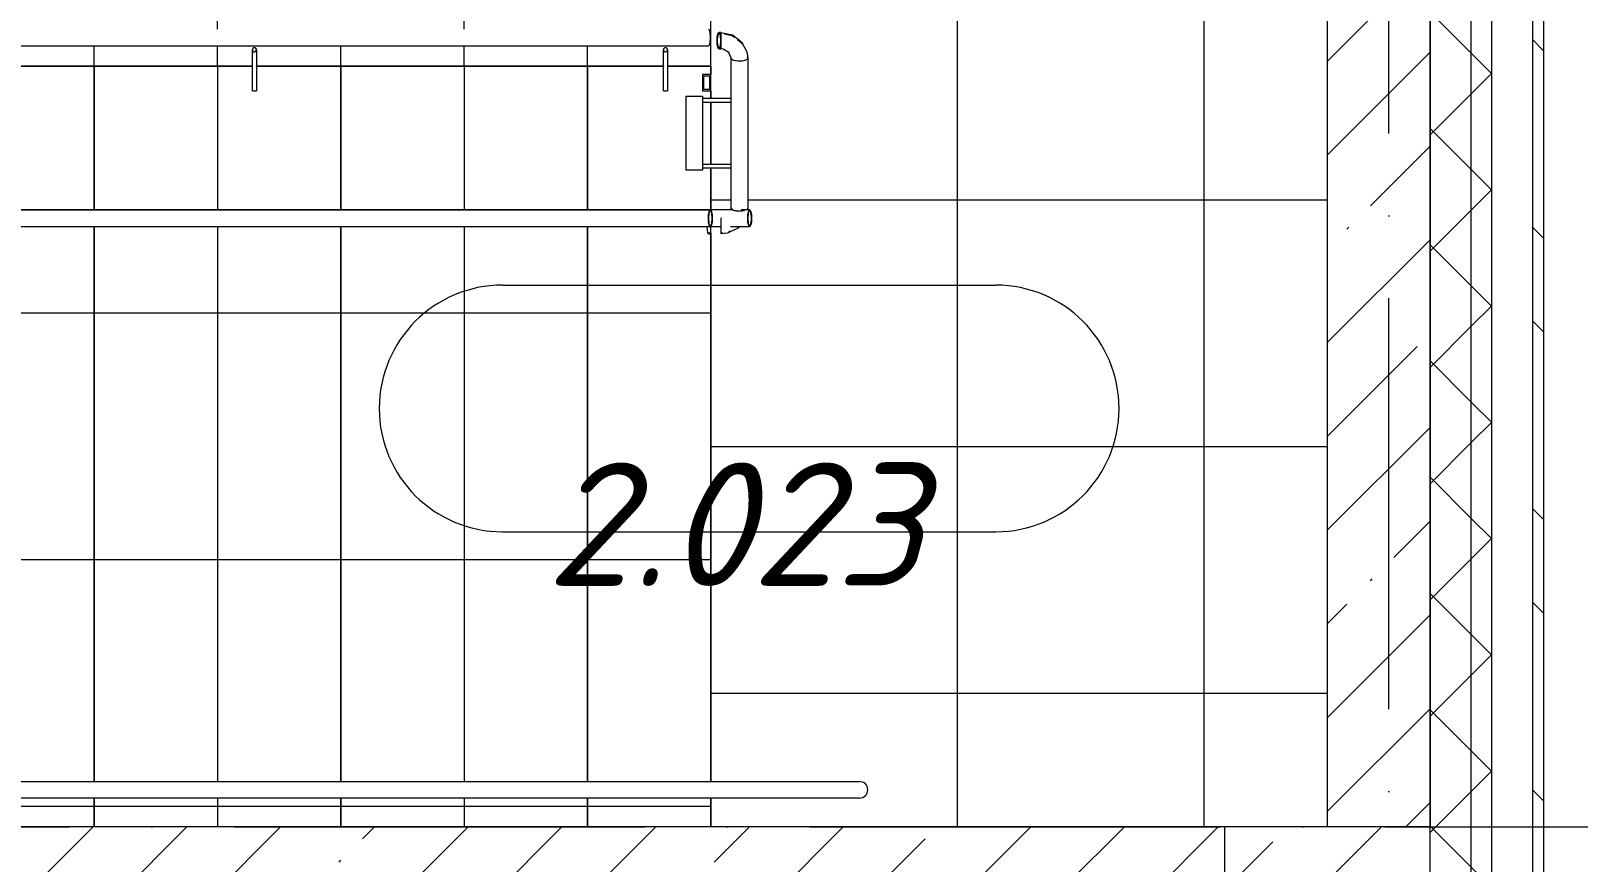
# Model space of a CAD drawing. Header units: millimetres. Extents: x -6467 to 105918, y -7090 to 92481.
# Drawn here: x 97846 to 101610, y 81945 to 83967 of the extents above; entities that cross this region are included whole.
import ezdxf

# ---------------------------------------------------------------- set-up
doc = ezdxf.new("R2010")
doc.units = ezdxf.units.MM
doc.linetypes.add('50_200_ШТРИХ_1Т_ш5_п1_п1_', pattern=[1400, 1000, -200, 0, -200])
for name, color, linetype, lineweight, true_color in [('A-AREA-IDEN-1', 7, 'Continuous', 9, 0xaaaaaa), ('A-WALL-3', 7, 'Continuous', 5, 0x787878), ('S-STRS-1', 7, 'Continuous', 9, 0xaaaaaa), ('S-STRS-2', 7, 'Continuous', 5, 0xbfbfbf), ('Оси-3', 7, '50_200_ШТРИХ_1Т_ш5_п1_п1_', 9, 0xaaaaaa)]:
    doc.layers.add(name, color=color, linetype=linetype, lineweight=lineweight, true_color=true_color)
for name, color, linetype, lineweight in [('A-WALL', 7, 'Continuous', 5), ('A-WALL-FNSH-1', 7, 'Continuous', 5), ('S-COLS', 7, 'Continuous', 9), ('S-COLS-1', 7, 'Continuous', 5), ('Ограждение', 7, 'Continuous', 9), ('Ограждение-1', 7, 'Continuous', 20)]:
    doc.layers.add(name, color=color, linetype=linetype, lineweight=lineweight)
doc.styles.add('ISOCPEUR_I', font='isocpeui.ttf', dxfattribs={"height": 300})
pattern_1 = [(45, (0, 0), (-228.0985, 228.0985), []), (45, (228.1, 0), (-228.0985, 228.0985), [403.225, -80.645, 6.706, -73.939])]
pattern_2 = [(0, (99500, 83880.7), (0, 600), []), (90, (99500, 83880.7), (-600, 4e-14), [])]
pattern_3 = [(180, (95600, 83880.7), (-7e-14, -600), []), (270, (95600, 83880.7), (600, 4e-14), [])]
pattern_4 = [(45, (0, 0), (-141.42136, 141.42136), []), (135, (0, 0), (-141.42136, -141.42136), [])]

# ---------------------------------------------------------------- blocks, each defined once
blk = doc.blocks.new('О_Элемент поручня_Пристенный_Двухуровневый_Труба_ГОСТ 87321 - О_Элемент поручня_Пристенный_Двухуровневый_Труба_ГОСТ 8732-78 2-21433407-АИ_План этажа Радиаторы_2')
at = {"layer": 'Ограждение'}
for p, q in [((-4640, 0), (280, 0)), ((280, -40), (-4640, -40))]:
    blk.add_line(p, q, dxfattribs=at)
blk.add_arc((-4640, -20), 20, 90, 270, dxfattribs=at)
blk = doc.blocks.new('О_Элемент поручня_Маршевый_Труба_ГОСТ 8732-78 - О_Элемент поручня_Маршевый_Труба_ГОСТ 8732-78-V191-АИ_План этажа Радиаторы_2')
at = {"layer": 'Ограждение'}
for p, q in [((-13.2, 40), (-3902.6, 40)), ((-3902.6, 0), (-13.2, 0))]:
    blk.add_line(p, q, dxfattribs=at)
at = {"layer": 'Ограждение', "flags": 128}
for points in [[(-3907.3, 20), (-3907.2, 24.5), (-3906.9, 28.7), (-3906.3, 32.5), (-3905.6, 35.6), (-3904.7, 38), (-3903.7, 39.5), (-3902.6, 40)], [(-3901.1, 37.3), (-3902.1, 38.4), (-3903.1, 38.4), (-3904.2, 37.3), (-3905.1, 35.2), (-3905.9, 32.3), (-3906.5, 28.6), (-3906.9, 24.4), (-3907, 20)], [(-3902.6, 40), (-3901.6, 39.5), (-3900.6, 38), (-3899.7, 35.6), (-3898.9, 32.5), (-3898.4, 28.7), (-3898, 24.5), (-3897.9, 20)], [(-3902.6, 0), (-3903.7, 0.5), (-3904.7, 2), (-3905.6, 4.4), (-3906.3, 7.5), (-3906.9, 11.3), (-3907.2, 15.5), (-3907.3, 20)], [(-3907, 20), (-3906.9, 15.6), (-3906.5, 11.4), (-3905.9, 7.7), (-3905.1, 4.8), (-3904.2, 2.7), (-3903.1, 1.6), (-3902.1, 1.6), (-3901.1, 2.7)], [(-3897.9, 20), (-3898, 15.5), (-3898.4, 11.3), (-3898.9, 7.5), (-3899.7, 4.4), (-3900.6, 2), (-3901.6, 0.5), (-3902.6, 0)], [(-3898.2, 20), (-3898.4, 24.4), (-3898.7, 28.6), (-3899.3, 32.3), (-3900.1, 35.2)], [(-3900.1, 4.8), (-3899.3, 7.7), (-3898.7, 11.4), (-3898.4, 15.6), (-3898.2, 20)]]:
    blk.add_lwpolyline(points, dxfattribs=at)
blk = doc.blocks.new('О_Элемент ограждения_Обод_Труба_ГОСТ 8645-68 - О_Элемент ограждения_Обод_Труба_ГОСТ 8645-68-26169631-АИ_План этажа Радиаторы_2')
at = {"layer": 'Ограждение-1'}
for p, q in [((0, 20), (-20, 20)), ((-20, 20), (-20, -20)), ((-17, 17), (-3, 17)), ((-17, -17), (-17, 17)), ((-3, 17), (-3, -17)), ((0, -20), (0, 20)), ((-20, -20), (0, -20)), ((-3, -17), (-17, -17))]:
    blk.add_line(p, q, dxfattribs=at)
blk = doc.blocks.new('О_Кронштейн_Форма Г_Круг_ГОСТ 2590-2006 - О_Кронштейн_Форма Г_Круг_ГОСТ 2590-2006-18969516-АИ_План этажа Радиаторы_2')
at = {"layer": 'Ограждение'}
for p, q in [((21685.8, 45871), (21685.8, 45946)), ((21695.8, 45946), (21695.8, 45871)), ((21685.8, 45871), (21690.8, 45871)), ((21690.8, 45871), (21695.8, 45871))]:
    blk.add_line(p, q, dxfattribs=at)
at = {"layer": 'Ограждение', "flags": 128}
for points in [[(21685.8, 45946), (21685.8, 45962.4), (21685.8, 45970.8), (21685.8, 45971)], [(21695.8, 45971), (21695.8, 45964.9), (21695.8, 45949.6), (21695.8, 45946)]]:
    blk.add_lwpolyline(points, dxfattribs=at)
at = {"layer": 'Ограждение'}
for start, end in [(90, 270), (270, 90)]:
    blk.add_arc((21690.8, 45971), 5, start, end, dxfattribs=at)
blk = doc.blocks.new('О_Элемент поручня_Маршевый_Труба_ГОСТ 8732-78 - О_Элемент поручня_Маршевый_Труба_ГОСТ 8732-78-V193-АИ_План этажа Радиаторы_2')
at = {"layer": 'Ограждение'}
blk.add_line((-3902.6, 0), (-13.2, 0), dxfattribs=at)
at = {"layer": 'Ограждение', "flags": 128}
for points in [[(-8.4, 20), (-8.6, 24.5), (-8.9, 28.7), (-9.5, 32.5), (-10.2, 35.6), (-11.1, 38), (-12.1, 39.5), (-13.2, 40)], [(-13.2, 0), (-12.1, 0.5), (-11.1, 2), (-10.2, 4.4), (-9.5, 7.5), (-8.9, 11.3), (-8.6, 15.5), (-8.4, 20)]]:
    blk.add_lwpolyline(points, dxfattribs=at)
blk = doc.blocks.new('О_Кронштейн_Форма Г_Круг_ГОСТ 2590-2006 - О_Кронштейн_Форма Г_Круг_ГОСТ 2590-2006-V142-АИ_План этажа Радиаторы_2')
at = {"layer": 'Ограждение'}
for p, q in [((17905.8, 45871), (17905.8, 45946)), ((17915.8, 45946), (17915.8, 45871)), ((17905.8, 45871), (17906, 45871)), ((17915.6, 45871), (17915.8, 45871))]:
    blk.add_line(p, q, dxfattribs=at)
at = {"layer": 'Ограждение', "flags": 128}
for points in [[(17905.8, 45946), (17905.8, 45962.4), (17905.8, 45970.8), (17905.8, 45971)], [(17915.8, 45971), (17915.8, 45964.9), (17915.8, 45949.6), (17915.8, 45946)]]:
    blk.add_lwpolyline(points, dxfattribs=at)
at = {"layer": 'Ограждение'}
for start, end in [(150, 195), (225, 240), (285, 45)]:
    blk.add_arc((17910.8, 45971), 5, start, end, dxfattribs=at)
blk = doc.blocks.new('О_Кронштейн_Форма Г_Круг_ГОСТ 25901 - О_Кронштейн_Форма Г_Круг_ГОСТ 2590-2006 2-25607096-АИ_План этажа Радиаторы_2')
at = {"layer": 'Ограждение'}
for p, q in [((11530, 57211), (11595, 57211)), ((11595, 57211), (11600, 57211)), ((11595, 57201), (11530, 57201)), ((11598.5, 57201), (11595, 57201))]:
    blk.add_line(p, q, dxfattribs=at)
blk = doc.blocks.new('О_Кронштейн_Форма Г_Круг_ГОСТ 25901 - О_Кронштейн_Форма Г_Круг_ГОСТ 2590-2006 2-V122-АИ_План этажа Радиаторы_2')
at = {"layer": 'Ограждение'}
for p, q in [((72930, 57056.3), (72995, 57056.3)), ((72995, 57046.3), (72930, 57046.3)), ((72995, 57056.3), (73000.2, 57056.3)), ((72998.5, 57046.3), (72995, 57046.3))]:
    blk.add_line(p, q, dxfattribs=at)
blk = doc.blocks.new('О_Элемент ограждения_Обод_Труба_ГОСТ 1 - О_Элемент ограждения_Обод_Труба_ГОСТ 8645-68 2-V123-АИ_План этажа Радиаторы_2')
at = {"layer": 'Ограждение'}
for p, q in [((-180, 20), (0, 20)), ((-180, -20), (-180, 20)), ((0, 20), (0, -20)), ((0, -20), (-180, -20))]:
    blk.add_line(p, q, dxfattribs=at)
blk = doc.blocks.new('О_Элемент поручня_Маршевый_Труба_ГОСТ 1 - О_Элемент поручня_Маршевый_Труба_ГОСТ 8732-78 2-V196-АИ_План этажа Радиаторы_2')
at = {"layer": 'Ограждение'}
for p, q in [((-371.3, 40), (-6.4, 40)), ((-6.4, 0), (-371.3, 0))]:
    blk.add_line(p, q, dxfattribs=at)
for centre, start_param, end_param in [((-371.3, 20), 0, 0.261799), ((-371.3, 20), 5.834386, 6.283185), ((-6.4, 20), 5.834386, 6.283185), ((-371.3, 20), 2.917193, 3.141593), ((-371.3, 20), 3.141593, 3.906067), ((-371.3, 20), 3.926991, 4.712389), ((-371.3, 20), 4.712389, 5.385587), ((-6.4, 20), 3.141593, 4.712389), ((-6.4, 20), 5.331766, 5.385587), ((-6.4, 20), 4.975125, 5.161188), ((-6.4, 20), 4.712389, 4.936788)]:
    blk.add_ellipse(centre, major_axis=(0, 20), ratio=0.322266, start_param=start_param, end_param=end_param, dxfattribs=at)
blk = doc.blocks.new('О_Элемент поручня_Загиб_Труба_ГОСТ 1 - О_Элемент поручня_Загиб_Труба_ГОСТ 8732-78 2-V197-АИ_План этажа Радиаторы_2')
at = {"layer": 'Ограждение'}
for p, q in [((99549.5, 83530.8), (99550, 83535.4)), ((99590, 83535.4), (99589, 83531)), ((99525, 83511.7), (99525, 83486.3)), ((99525, 83486.3), (99525, 83472.8)), ((99529.3, 83474.7), (99525, 83474.3)), ((99525, 83474.3), (99525, 83474.6)), ((99546.4, 83479.1), (99543.3, 83477.7))]:
    blk.add_line(p, q, dxfattribs=at)
at = {"layer": 'Ограждение', "flags": 128}
blk.add_lwpolyline([(99569.6, 83491), (99566.3, 83487), (99540.9, 83474.7), (99525, 83472.8)], dxfattribs=at)
at = {"layer": 'Ограждение'}
for start_param, end_param in [(3.141593, 4.712389), (5.235988, 5.334678)]:
    blk.add_ellipse((99570, 83535.4), major_axis=(20, 0), ratio=0.322266, start_param=start_param, end_param=end_param, dxfattribs=at)
blk = doc.blocks.new('О_Элемент поручня_Загиб_Труба_ГОСТ 1 - О_Элемент поручня_Загиб_Труба_ГОСТ 8732-78 2-V198-АИ_План этажа Радиаторы_2')
at = {"layer": 'Ограждение'}
for p, q in [((99525, 83962.8), (99525, 83961.8)), ((99525, 83961.8), (99525, 83936.4)), ((99525, 83936.4), (99525, 83931.7)), ((99525, 83931.7), (99525, 83927.8)), ((99525, 83927.8), (99525, 83922.9)), ((99525, 83925.3), (99525, 83927.5)), ((99525, 83924.4), (99525, 83924.4))]:
    blk.add_line(p, q, dxfattribs=at)
at = {"layer": 'Ограждение', "flags": 128}
for points in [[(99525, 83962.9), (99552.9, 83956.8), (99575.3, 83939.9), (99588, 83915.5), (99590, 83900.3)], [(99533, 83959.6), (99552.5, 83955.3), (99557.8, 83951.3)], [(99565.2, 83945.6), (99574.5, 83938.5), (99576.6, 83934.4)], [(99550, 83900.3), (99544.5, 83914.4), (99530.3, 83922.3), (99525, 83922.9)]]:
    blk.add_lwpolyline(points, dxfattribs=at)
at = {"layer": 'Ограждение'}
for start_param, end_param in [(2.879793, 3.141593), (3.141593, 3.906067), (5.546052, 5.759587), (0, 0.261799), (3.926991, 4.712389), (5.235988, 5.497787)]:
    blk.add_ellipse((99570, 83900.3), major_axis=(20, 0), ratio=0.322266, start_param=start_param, end_param=end_param, dxfattribs=at)
blk = doc.blocks.new('О_Элемент поручня_Площадочный_Одноуровневый_ГОСТ 1 - О_Элемент поручня_Площадочный_Одноуровневый_ГОСТ 8732-78 2-26200875-АИ_План этажа Радиаторы_2')
at = {"layer": 'Ограждение'}
for p, q in [((4.7, 40), (0, 40)), ((0, 40), (0, 39.3)), ((0, 36), (0, 37.9)), ((0, 36), (0, 37.9)), ((0, 13.2), (0, 10)), ((0, 0.7), (0, 0)), ((0, 0), (4.7, 0))]:
    blk.add_line(p, q, dxfattribs=at)
at = {"layer": 'Ограждение', "flags": 128}
for points in [[(0, 20), (0.1, 24.5), (0.5, 28.7), (1, 32.5), (1.8, 35.6), (2.7, 38), (3.7, 39.5), (4.7, 40)], [(9.1, 20), (9, 24.4), (8.6, 28.6), (8, 32.3), (7.2, 35.2), (6.3, 37.3), (5.2, 38.4), (4.2, 38.4), (3.2, 37.3), (2.2, 35.2), (1.5, 32.3), (0.9, 28.6), (0.5, 24.4), (0.4, 20)], [(4.7, 40), (5.8, 39.5), (6.8, 38), (7.7, 35.6), (8.4, 32.5), (9, 28.7), (9.3, 24.5), (9.4, 20)], [(4.7, 0), (3.7, 0.5), (2.7, 2), (1.8, 4.4), (1, 7.5), (0.5, 11.3), (0.1, 15.5), (0, 20)], [(0.4, 20), (0.5, 15.6), (0.9, 11.4), (1.5, 7.7), (2.2, 4.8), (3.2, 2.7), (4.2, 1.6), (5.2, 1.6), (6.3, 2.7), (7.2, 4.8), (8, 7.7), (8.6, 11.4), (9, 15.6), (9.1, 20)], [(9.4, 20), (9.3, 15.5), (9, 11.3), (8.4, 7.5), (7.7, 4.4), (6.8, 2), (5.8, 0.5), (4.7, 0)]]:
    blk.add_lwpolyline(points, dxfattribs=at)
blk = doc.blocks.new('О_Элемент поручня_Площадочный_Одноуровневый_ГОСТ 1 - О_Элемент поручня_Площадочный_Одноуровневый_ГОСТ 8732-78 2-V199-АИ_План этажа Радиаторы_2')
at = {"layer": 'Ограждение'}
for p, q in [((4.7, 0), (9.4, 0)), ((9.4, 0), (9.4, 20)), ((9.4, 2.1), (9.4, 1.5)), ((9.4, 0), (9.4, 2))]:
    blk.add_line(p, q, dxfattribs=at)
at = {"layer": 'Ограждение', "flags": 128}
for points in [[(0, 17.9), (0.1, 15.5), (0.5, 11.3), (1, 7.5), (1.8, 4.4), (2.7, 2), (3.7, 0.5), (4.7, 0)], [(6.3, 2.7), (5.2, 1.6), (4.2, 1.6), (3.2, 2.7)], [(4.7, 0), (5.8, 0.5), (6.8, 2)]]:
    blk.add_lwpolyline(points, dxfattribs=at)
blk = doc.blocks.new('О_Элемент поручня_выступ_Загиб слева_Труба_ГОСТ 8732-78 - О_Элемент поручня_выступ_Загиб слева_Труба_ГОСТ 8732-78-V219-АИ_План этажа Радиаторы_2')
at = {"layer": 'Ограждение'}
for p, q in [((-4257.9, 40), (-4304.7, 40)), ((-4210, 40), (-4235, 40)), ((-4304.7, 0), (-4284.4, 0)), ((-4261.7, 0), (-1771.8, 0))]:
    blk.add_line(p, q, dxfattribs=at)
at = {"layer": 'Ограждение', "flags": 128}
for points in [[(-4309.4, 20), (-4309.3, 24.5), (-4309, 28.7), (-4308.4, 32.5), (-4307.7, 35.6), (-4306.8, 38), (-4305.8, 39.5), (-4304.7, 40)], [(-4303.2, 37.3), (-4304.2, 38.4), (-4305.2, 38.4), (-4306.3, 37.3), (-4307.2, 35.2), (-4308, 32.3), (-4308.6, 28.6), (-4309, 24.4), (-4309.1, 20)], [(-4304.7, 40), (-4303.7, 39.5), (-4302.7, 38), (-4301.8, 35.6), (-4301, 32.5), (-4300.5, 28.7), (-4300.1, 24.5), (-4300, 20)], [(-4304.7, 0), (-4305.8, 0.5), (-4306.8, 2), (-4307.7, 4.4), (-4308.4, 7.5), (-4309, 11.3), (-4309.3, 15.5), (-4309.4, 20)], [(-4309.1, 20), (-4309, 15.6), (-4308.6, 11.4), (-4308, 7.7), (-4307.2, 4.8), (-4306.3, 2.7), (-4305.2, 1.6), (-4304.2, 1.6), (-4303.2, 2.7)], [(-4300, 20), (-4300.1, 15.5), (-4300.5, 11.3), (-4301, 7.5), (-4301.8, 4.4), (-4302.7, 2), (-4303.7, 0.5), (-4304.7, 0)], [(-4300.4, 20), (-4300.5, 24.4), (-4300.9, 28.6), (-4301.5, 32.3), (-4302.2, 35.2)], [(-4302.2, 4.8), (-4301.5, 7.7), (-4300.9, 11.4), (-4300.5, 15.6), (-4300.4, 20)]]:
    blk.add_lwpolyline(points, dxfattribs=at)
blk = doc.blocks.new('BSC_Колонна _Прямоугольная - 500х500-V310-АИ_План этажа Радиаторы_2')
at = {"layer": 'S-COLS-1'}
h = blk.add_hatch(dxfattribs=at)
h.set_pattern_fill('FP_206', color=256, style=0, pattern_type=2)
h.set_pattern_definition([(135, (81780.7, -101000), (-228.0985, -228.0985), []), (135, (81780.7, -100771.9), (-228.0985, -228.0985), [403.225, -80.645, 6.706, -73.939])])
h.paths.add_polyline_path([(250, 250), (-250, 250), (-250, -250), (250, -250), (250, 242.6)])
for p, q in [((250, 250), (-250, 250)), ((-250, 250), (-250, -250)), ((250, -250), (250, 250)), ((-250, -250), (250, -250))]:
    blk.add_line(p, q, dxfattribs=at)
blk = doc.blocks.new('AAR_СКБ_Марка_помещения_1_5 ммп - Номер-27962133-АИ_План этажа Радиаторы_2')
at = {"layer": 'A-AREA-IDEN-1'}
for p, q in [((-2.987, 3), (3.013, 3)), ((-2.987, 0), (3.013, 0))]:
    blk.add_line(p, q, dxfattribs=at)
for centre, start, end in [((-2.987, 1.5), 90, 270), ((3.013, 1.5), 270, 90)]:
    blk.add_arc(centre, 1.5, start, end, dxfattribs=at)

msp = doc.modelspace()

# ---------------------------------------------------------------- hatches: boundary and pattern name
at = {"layer": 'A-WALL'}
h = msp.add_hatch(dxfattribs=at)
h.set_pattern_fill('FP_125', color=256, style=0, pattern_type=2)
h.set_pattern_definition(pattern_4)
h.paths.add_polyline_path([(101400, 47071), (101400, 47571), (101350, 47571), (101350, 47071)])
h.paths.add_polyline_path([(101400, 48421), (101400, 55971), (101350, 55971), (101350, 48421)])
h.paths.add_polyline_path([(101400, 69621), (101400, 70921), (101350, 70921), (101350, 69621)])
h.paths.add_polyline_path([(101400, 72621), (101400, 73921), (101350, 73921), (101350, 72621)])
h.paths.add_polyline_path([(101350, 75621), (101400, 75621), (101400, 76921), (101350, 76921), (101350, 75712.5)])
h.paths.add_polyline_path([(101400, 78621), (101400, 79821), (101350, 79821), (101350, 78621)])
h.paths.add_polyline_path([(101400, 81521), (101400, 85780.7), (101350, 85780.7), (101350, 81521)])
h = msp.add_hatch(dxfattribs=at)
h.set_pattern_fill('FP_125', color=256, style=0, pattern_type=2)
h.set_pattern_definition(pattern_4)
h.paths.add_polyline_path([(101350, 47071), (101350, 47571), (101250, 47571), (101250, 47071)])
h.paths.add_polyline_path([(101350, 48421), (101350, 55971), (101250, 55971), (101250, 48421)])
h.paths.add_polyline_path([(101350, 69621), (101350, 70921), (101250, 70921), (101250, 69621)])
h.paths.add_polyline_path([(101350, 72621), (101350, 73921), (101250, 73921), (101250, 72621)])
h.paths.add_polyline_path([(101350, 75621), (101350, 76921), (101250, 76921), (101250, 75621)])
h.paths.add_polyline_path([(101250, 78621), (101350, 78621), (101350, 79821), (101250, 79821), (101250, 79081)])
h.paths.add_polyline_path([(101250, 81521), (101350, 81521), (101350, 85680.7), (101250, 85680.7), (101250, 81530.7)])
h = msp.add_hatch(dxfattribs=at)
h.set_pattern_fill('FP_1', color=256, style=0, pattern_type=2)
h.set_pattern_definition(pattern_1)
h.paths.add_polyline_path([(101242.6, 82030.7), (101250, 82030.7), (101250, 85430.7), (101000, 85430.7), (101000, 82030.7)])
h = msp.add_hatch(dxfattribs=at)
h.set_pattern_fill('FP_1', color=256, style=0, pattern_type=2)
h.set_pattern_definition(pattern_1)
h.paths.add_polyline_path([(100750, 81780.7), (100750, 82030.7), (93750, 82030.7), (93750, 81780.7), (99166.3, 81780.7)])
at = {"layer": 'A-WALL-3'}
h = msp.add_hatch(dxfattribs=at)
h.set_pattern_fill('FP_124', color=256, style=0, pattern_type=2)
h.set_pattern_definition([(135, (0, 0), (-342.1478, -342.1478), []), (135, (228.1, 0), (-342.1478, -342.1478), [])])
h.paths.add_polyline_path([(101527, 47071), (101527, 47571), (101500, 47571), (101500, 47071)])
h.paths.add_polyline_path([(101527, 48421), (101527, 55971), (101500, 55971), (101500, 48421)])
h.paths.add_polyline_path([(101500, 69621), (101527, 69621), (101527, 70921), (101500, 70921), (101500, 70081)])
h.paths.add_polyline_path([(101500, 72621), (101527, 72621), (101527, 73921), (101500, 73921), (101500, 72896.7)])
h.paths.add_polyline_path([(101527, 75621), (101527, 76921), (101500, 76921), (101500, 75621)])
h.paths.add_polyline_path([(101527, 78621), (101527, 79821), (101500, 79821), (101500, 78621)])
h.paths.add_polyline_path([(101500, 81521), (101527, 81521), (101527, 85930.7), (101500, 85930.7), (101500, 81695.9)])
at = {"layer": 'S-STRS-2'}
h = msp.add_hatch(dxfattribs=at)
h.set_pattern_fill('FP_13', color=256, style=0, pattern_type=2)
h.set_pattern_definition(pattern_2)
h.paths.add_polyline_path([(97700, 83880.7), (98000, 83880.7), (98000, 83930.7), (97700, 83930.7)])
h.paths.add_polyline_path([(97700, 83970.7), (98000, 83970.7), (98000, 85320.7), (97700, 85320.7), (97700, 84050.4)])
h.paths.add_polyline_path([(98000, 85360.7), (98000, 85430.7), (97700, 85430.7), (97700, 85360.7)])
h = msp.add_hatch(dxfattribs=at)
h.set_pattern_fill('FP_13', color=256, style=0, pattern_type=2)
h.set_pattern_definition(pattern_2)
h.paths.add_polyline_path([(98000, 83880.7), (98300, 83880.7), (98300, 83930.7), (98000, 83930.7)])
h.paths.add_polyline_path([(98000, 83970.7), (98300, 83970.7), (98300, 85320.7), (98000, 85320.7), (98000, 84159.6)])
h.paths.add_polyline_path([(98000, 85360.7), (98300, 85360.7), (98300, 85430.7), (98000, 85430.7)])
h = msp.add_hatch(dxfattribs=at)
h.set_pattern_fill('FP_13', color=256, style=0, pattern_type=2)
h.set_pattern_definition(pattern_2)
h.paths.add_polyline_path([(98300, 83880.7), (98385.2, 83880.7), (98386.5, 83895.7), (98394.8, 83895.7), (98394.8, 83880.7), (98600, 83880.7), (98600, 83930.7), (98300, 83930.7)])
h.paths.add_polyline_path([(98390, 83904.7), (98385.7, 83907), (98386.5, 83910.6), (98394.3, 83907), (98392.5, 83904.8), (98390.2, 83904.7)])
h.paths.add_polyline_path([(98390, 83915.7), (98385.7, 83920.6), (98390, 83925.7), (98393.2, 83923.5), (98390.4, 83916.6)])
h.paths.add_polyline_path([(98335.8, 83970.7), (98600, 83970.7), (98600, 85320.7), (98300, 85320.7), (98300, 83970.7)])
h.paths.add_polyline_path([(98600, 85360.7), (98600, 85430.7), (98300, 85430.7), (98300, 85360.7)])
h = msp.add_hatch(dxfattribs=at)
h.set_pattern_fill('FP_13', color=256, style=0, pattern_type=2)
h.set_pattern_definition(pattern_2)
h.paths.add_polyline_path([(98600, 83880.7), (98900, 83880.7), (98900, 83930.7), (98600, 83930.7)])
h.paths.add_polyline_path([(98600, 83970.7), (98900, 83970.7), (98900, 85320.7), (98600, 85320.7), (98600, 84159.6)])
h.paths.add_polyline_path([(98600, 85360.7), (98900, 85360.7), (98900, 85430.7), (98600, 85430.7)])
h = msp.add_hatch(dxfattribs=at)
h.set_pattern_fill('FP_13', color=256, style=0, pattern_type=2)
h.set_pattern_definition(pattern_2)
h.paths.add_polyline_path([(98900, 83880.7), (99200, 83880.7), (99200, 83930.7), (98900, 83930.7)])
h.paths.add_polyline_path([(99166.3, 83970.7), (99200, 83970.7), (99200, 85320.7), (98900, 85320.7), (98900, 83970.7)])
h.paths.add_polyline_path([(98900, 85360.7), (99200, 85360.7), (99200, 85430.7), (98900, 85430.7)])
h = msp.add_hatch(dxfattribs=at)
h.set_pattern_fill('FP_13', color=256, style=0, pattern_type=2)
h.set_pattern_definition(pattern_2)
h.paths.add_polyline_path([(99461.7, 83880.7), (99500, 83880.7), (99500, 85320.7), (99200, 85320.7), (99200, 83970.7), (99496.8, 83968.7), (99499, 83959.4), (99498.4, 83938.2), (99494.7, 83930.7), (99200, 83930.7), (99200, 83880.7), (99385.2, 83880.7), (99386.5, 83895.7), (99394.8, 83895.7), (99394.8, 83880.7)])
h.paths.add_polyline_path([(99390, 83904.7), (99385.7, 83907), (99386.5, 83910.6), (99394.3, 83907), (99392.5, 83904.8), (99390.2, 83904.7)])
h.paths.add_polyline_path([(99390, 83915.7), (99385.7, 83920.6), (99390, 83925.7), (99393.2, 83923.5), (99390.4, 83916.6)])
h.paths.add_polyline_path([(99200, 85360.7), (99500, 85360.7), (99500, 85430.7), (99200, 85430.7)])
h = msp.add_hatch(dxfattribs=at)
h.set_pattern_fill('FP_12', color=256, style=0, pattern_type=2)
h.set_pattern_definition([(180, (99500, 82955.7), (-7e-14, -600), []), (270, (99500, 82955.7), (600, 4e-14), [])])
h.paths.add_polyline_path([(99537.4, 83959.4), (99537.4, 83961.4), (99544, 83959.5), (99539.8, 83959)])
h.paths.add_polyline_path([(99561.9, 83485.9), (99561.6, 83484), (99561.6, 83485.7)])
h.paths.add_polyline_path([(99879.4, 82030.7), (101000, 82030.7), (101000, 85210.7), (100840, 85210.7), (100840, 85430.7), (99500, 85430.7), (99500, 85360.7), (100183.5, 85360), (100188.3, 85358), (100197.6, 85345.9), (100195.6, 85330.7), (100183.5, 85321.4), (100178.3, 85320.7), (99500, 85320.7), (99500, 83802.6), (99545, 83801.3), (99545, 83793), (99500, 83793), (99500, 83642.6), (99545, 83641.3), (99545, 83633), (99500, 83631.7), (99500, 83531), (99550.5, 83532.1), (99550, 83543.7), (99552.1, 83905.9), (99552.1, 83908.2), (99548, 83913.2), (99542.9, 83917.6), (99534.3, 83922.8), (99531.3, 83925.7), (99526.5, 83927.4), (99517.2, 83929.8), (99515.9, 83943), (99517.8, 83958.1), (99525, 83958.1), (99525, 83961.8), (99551.5, 83954.5), (99568.3, 83943.7), (99580.2, 83929), (99586, 83915.9), (99589.3, 83898.8), (99590, 83896.2), (99591.8, 83531), (99595.7, 83528.9), (99598, 83523.3), (99598.9, 83506.3), (99595.6, 83493), (99590.5, 83491), (99568.8, 83490.6), (99549.3, 83479.8), (99536.8, 83474.6), (99525, 83475.3), (99525, 83491), (99500, 83491), (99500, 82140.7), (99867.3, 82140), (99876.2, 82134.8), (99881.4, 82125.9), (99879.4, 82110.7), (99867.3, 82101.4), (99862.1, 82100.7), (99500, 82100.7), (99500, 82030.7), (99862.1, 82030.7)])
h.paths.add_polyline_path([(99537, 83922.8), (99534.3, 83924.7), (99536.3, 83923.2)])
h.paths.add_polyline_path([(100900, 85270.7), (101000, 85270.7), (101000, 85430.7), (100900, 85430.7), (100900, 85327.4)])
h = msp.add_hatch(dxfattribs=at)
h.set_pattern_fill('FP_14', color=256, style=0, pattern_type=2)
h.set_pattern_definition(pattern_3)
h.paths.add_polyline_path([(97761.4, 82030.7), (98000, 82030.7), (98000, 82100.7), (97728.7, 82100.7)])
h.paths.add_polyline_path([(97761.4, 82140.7), (98000, 82140.7), (98000, 83490.7), (97700, 83490.7), (97700, 82162.3), (97710.1, 82140.7)])
h.paths.add_polyline_path([(97700, 83531), (98000, 83531), (98000, 83880.7), (97700, 83880.7), (97700, 83620)])
h = msp.add_hatch(dxfattribs=at)
h.set_pattern_fill('FP_14', color=256, style=0, pattern_type=2)
h.set_pattern_definition(pattern_3)
h.paths.add_polyline_path([(98300, 82030.7), (98300, 82100.7), (98000, 82100.7), (98000, 82030.7)])
h.paths.add_polyline_path([(98000, 82140.7), (98300, 82140.7), (98300, 83490.7), (98000, 83490.7), (98000, 82751.8)])
h.paths.add_polyline_path([(98000, 83531), (98300, 83531), (98300, 83880.7), (98000, 83880.7), (98000, 83620)])
h = msp.add_hatch(dxfattribs=at)
h.set_pattern_fill('FP_14', color=256, style=0, pattern_type=2)
h.set_pattern_definition(pattern_3)
h.paths.add_polyline_path([(98300, 82030.7), (98600, 82030.7), (98600, 82100.7), (98300, 82100.7)])
h.paths.add_polyline_path([(98600, 82140.7), (98600, 83490.7), (98300, 83490.7), (98300, 82140.7)])
h.paths.add_polyline_path([(98300, 83531), (98600, 83531), (98600, 83880.7), (98394.8, 83880.7), (98393.5, 83820.7), (98385.2, 83820.7), (98385.2, 83880.7), (98300, 83880.7), (98300, 83620)])
h = msp.add_hatch(dxfattribs=at)
h.set_pattern_fill('FP_14', color=256, style=0, pattern_type=2)
h.set_pattern_definition(pattern_3)
h.paths.add_polyline_path([(98600, 82030.7), (98900, 82030.7), (98900, 82100.7), (98600, 82100.7)])
h.paths.add_polyline_path([(98600, 82140.7), (98900, 82140.7), (98900, 83490.7), (98600, 83490.7), (98600, 82751.8)])
h.paths.add_polyline_path([(98600, 83531), (98900, 83531), (98900, 83880.7), (98600, 83880.7), (98600, 83620)])
h = msp.add_hatch(dxfattribs=at)
h.set_pattern_fill('FP_14', color=256, style=0, pattern_type=2)
h.set_pattern_definition(pattern_3)
h.paths.add_polyline_path([(98900, 82030.7), (99200, 82030.7), (99200, 82100.7), (98900, 82100.7)])
h.paths.add_polyline_path([(98900, 82140.7), (99200, 82140.7), (99200, 83490.7), (98900, 83490.7), (98900, 82751.8)])
h.paths.add_polyline_path([(98900, 83531), (99200, 83531), (99200, 83880.7), (98900, 83880.7), (98900, 83620)])
h = msp.add_hatch(dxfattribs=at)
h.set_pattern_fill('FP_14', color=256, style=0, pattern_type=2)
h.set_pattern_definition(pattern_3)
h.paths.add_polyline_path([(99500, 82030.7), (99500, 82100.7), (99200, 82100.7), (99200, 82030.7)])
h.paths.add_polyline_path([(99200, 82140.7), (99500, 82140.7), (99498, 83475.9), (99492, 83478.6), (99490.6, 83490.7), (99200, 83490.7), (99200, 82751.8)])
h.paths.add_polyline_path([(99497, 83531), (99500, 83531), (99500, 83633), (99480, 83631.7), (99477.7, 83627.8), (99440, 83627.8), (99440, 83807.8), (99480, 83807.7), (99480, 83802.6), (99500, 83802.6), (99500, 83820.7), (99480, 83820.7), (99480, 83860.7), (99500, 83860.7), (99500, 83880.7), (99394.8, 83880.7), (99393.5, 83820.7), (99385.2, 83820.7), (99385.2, 83880.7), (99200, 83880.7), (99200, 83531), (99496.1, 83531)])
h.paths.add_polyline_path([(99500, 83642.6), (99500, 83793), (99480, 83793), (99480, 83642.6)])
h.paths.add_polyline_path([(99497, 83823.7), (99497, 83857.7), (99483, 83857.7), (99483, 83823.7)])

# ---------------------------------------------------------------- linework, layer by layer
at = {"layer": 'A-WALL'}
for p, q in [((101500, 81521), (101500, 85930.7)), ((101400, 81521), (101400, 85830.7)), ((101350, 81521), (101350, 85780.7)), ((101250, 82030.7), (101250, 85680.7)), ((101000, 85430.7), (101000, 82030.7)), ((100750, 82030.7), (93750, 82030.7))]:
    msp.add_line(p, q, dxfattribs=at)
at = {"layer": 'A-WALL-FNSH-1'}
for p, q in [((101527, 81521), (101527, 85957.7)), ((101250, 85680.7), (101250, 82030.7))]:
    msp.add_line(p, q, dxfattribs=at)
at = {"layer": 'S-STRS-1'}
for p, q in [((99500, 83880.7), (99500, 85320.7)), ((99500, 83880.7), (99500, 85320.7)), ((98000, 83880.7), (98000, 83931.2)), ((98000, 83880.7), (98000, 83931.2)), ((98300, 83880.7), (98300, 83931.2)), ((98300, 83880.7), (98300, 83931.2)), ((98600, 83880.7), (98600, 83931.2)), ((98600, 83880.7), (98600, 83931.2)), ((98900, 83880.7), (98900, 83931.2)), ((98900, 83880.7), (98900, 83931.2)), ((99200, 83880.7), (99200, 83931.2)), ((99200, 83880.7), (99200, 83931.2)), ((98000, 83880.7), (97700, 83880.7)), ((98300, 83880.7), (98000, 83880.7)), ((98000, 83880.7), (98000, 83530.5)), ((98000, 83880.7), (98000, 83530.5)), ((98385.8, 83880.7), (98300, 83880.7)), ((98300, 83880.7), (98300, 83530.5)), ((98300, 83880.7), (98300, 83530.5)), ((98600, 83880.7), (98394.3, 83880.7)), ((98900, 83880.7), (98600, 83880.7)), ((98600, 83880.7), (98600, 83530.5)), ((98600, 83880.7), (98600, 83530.5)), ((99200, 83880.7), (98900, 83880.7)), ((98900, 83880.7), (98900, 83530.5)), ((98900, 83880.7), (98900, 83530.5)), ((99385.8, 83880.7), (99200, 83880.7)), ((99200, 83880.7), (99200, 83530.5)), ((99200, 83880.7), (99200, 83530.5)), ((99500, 83880.7), (99394.3, 83880.7)), ((99500, 83880.7), (99500, 83860.7)), ((99500, 83880.7), (99500, 83860.7)), ((99500, 83820.7), (99500, 83802.1)), ((99500, 83820.7), (99500, 83802.1)), ((99500, 83793.7), (99500, 83642.1)), ((99500, 83793.7), (99500, 83642.1)), ((99500, 83631.7), (99500, 83531)), ((99500, 83631.7), (99500, 83531)), ((98000, 83491.2), (98000, 82140.7)), ((98000, 83491.2), (98000, 82140.7)), ((98300, 83491.6), (98300, 82140.7)), ((98300, 83491.6), (98300, 82140.7)), ((98600, 83491.5), (98600, 82140.7)), ((98600, 83491.5), (98600, 82140.7)), ((98900, 83491.4), (98900, 82140.7)), ((98900, 83491.4), (98900, 82140.7)), ((99200, 83491.3), (99200, 82140.7)), ((99200, 83491.3), (99200, 82140.7)), ((99500, 83475.4), (99500, 82140.7)), ((99500, 83475.4), (99500, 82140.7)), ((98000, 82100.7), (98000, 82030.7)), ((98000, 82100.7), (98000, 82030.7)), ((98300, 82100.7), (98300, 82030.7)), ((98300, 82100.7), (98300, 82030.7)), ((98600, 82100.7), (98600, 82030.7)), ((98600, 82100.7), (98600, 82030.7)), ((98900, 82100.7), (98900, 82030.7)), ((98900, 82100.7), (98900, 82030.7)), ((99200, 82100.7), (99200, 82030.7)), ((99200, 82100.7), (99200, 82030.7)), ((99500, 82100.7), (99500, 82030.7)), ((99500, 82100.7), (99500, 82030.7))]:
    msp.add_line(p, q, dxfattribs=at)
at = {"layer": 'Оси-3'}
for p, q in [((101150, -5889.7), (101150, 91281)), ((-5267.3, 82030.7), (104718, 82030.7))]:
    msp.add_line(p, q, dxfattribs=at)

# ---------------------------------------------------------------- block references
at = {"layer": 'A-AREA-IDEN-1', "xscale": 199.9999999999999, "yscale": 199.9999999999999, "zscale": 199.9999999999999}
msp.add_blockref('AAR_СКБ_Марка_помещения_1_5 ммп - Номер-27962133-АИ_План этажа Радиаторы_2', (99590.9, 82748.2), dxfattribs=at)
at = {"layer": 'S-COLS', "rotation": 269.9999999999997}
msp.add_blockref('BSC_Колонна _Прямоугольная - 500х500-V310-АИ_План этажа Радиаторы_2', (101000, 81780.7), dxfattribs=at)
at = {"layer": 'Ограждение'}
for name, p in [('О_Элемент поручня_Маршевый_Труба_ГОСТ 8732-78 - О_Элемент поручня_Маршевый_Труба_ГОСТ 8732-78-V193-АИ_План этажа Радиаторы_2', (99507.9, 83930.7)), ('О_Элемент поручня_Загиб_Труба_ГОСТ 1 - О_Элемент поручня_Загиб_Труба_ГОСТ 8732-78 2-V198-АИ_План этажа Радиаторы_2', (0, 0)), ('О_Кронштейн_Форма Г_Круг_ГОСТ 2590-2006 - О_Кронштейн_Форма Г_Круг_ГОСТ 2590-2006-V142-АИ_План этажа Радиаторы_2', (80479.2, 37949.7)), ('О_Кронштейн_Форма Г_Круг_ГОСТ 2590-2006 - О_Кронштейн_Форма Г_Круг_ГОСТ 2590-2006-18969516-АИ_План этажа Радиаторы_2', (76699.2, 37949.7)), ('О_Кронштейн_Форма Г_Круг_ГОСТ 2590-2006 - О_Кронштейн_Форма Г_Круг_ГОСТ 2590-2006-18969516-АИ_План этажа Радиаторы_2', (77699.2, 37949.7)), ('О_Элемент ограждения_Обод_Труба_ГОСТ 8645-68 - О_Элемент ограждения_Обод_Труба_ГОСТ 8645-68-26169631-АИ_План этажа Радиаторы_2', (99500, 83840.7)), ('О_Кронштейн_Форма Г_Круг_ГОСТ 25901 - О_Кронштейн_Форма Г_Круг_ГОСТ 2590-2006 2-25607096-АИ_План этажа Радиаторы_2', (87950, 26591.8)), ('О_Кронштейн_Форма Г_Круг_ГОСТ 25901 - О_Кронштейн_Форма Г_Круг_ГОСТ 2590-2006 2-V122-АИ_План этажа Радиаторы_2', (26550, 26586.5)), ('О_Элемент поручня_Загиб_Труба_ГОСТ 1 - О_Элемент поручня_Загиб_Труба_ГОСТ 8732-78 2-V197-АИ_План этажа Радиаторы_2', (0, 0)), ('О_Элемент поручня_Площадочный_Одноуровневый_ГОСТ 1 - О_Элемент поручня_Площадочный_Одноуровневый_ГОСТ 8732-78 2-V199-АИ_План этажа Радиаторы_2', (99490.6, 83472.8))]:
    msp.add_blockref(name, p, dxfattribs=at)
for name, p, rotation in [('О_Элемент поручня_Площадочный_Одноуровневый_ГОСТ 1 - О_Элемент поручня_Площадочный_Одноуровневый_ГОСТ 8732-78 2-26200875-АИ_План этажа Радиаторы_2', (99525, 83962.9), 180), ('О_Элемент поручня_Маршевый_Труба_ГОСТ 1 - О_Элемент поручня_Маршевый_Труба_ГОСТ 8732-78 2-V196-АИ_План этажа Радиаторы_2', (99550, 83528.9), 269.9999999999995), ('О_Элемент ограждения_Обод_Труба_ГОСТ 1 - О_Элемент ограждения_Обод_Труба_ГОСТ 8645-68 2-V123-АИ_План этажа Радиаторы_2', (99460, 83627.8), 269.9999999999995), ('О_Элемент поручня_выступ_Загиб слева_Труба_ГОСТ 8732-78 - О_Элемент поручня_выступ_Загиб слева_Труба_ГОСТ 8732-78-V219-АИ_План этажа Радиаторы_2', (95290, 83531), 180), ('О_Элемент поручня_Маршевый_Труба_ГОСТ 8732-78 - О_Элемент поручня_Маршевый_Труба_ГОСТ 8732-78-V191-АИ_План этажа Радиаторы_2', (95596.5, 83530.7), 180), ('О_Элемент поручня_Пристенный_Двухуровневый_Труба_ГОСТ 87321 - О_Элемент поручня_Пристенный_Двухуровневый_Труба_ГОСТ 8732-78 2-21433407-АИ_План этажа Радиаторы_2', (95222.1, 82100.7), 180)]:
    msp.add_blockref(name, p, dxfattribs=dict(at, rotation=rotation))

# ---------------------------------------------------------------- texts
at = {"layer": 'A-AREA-IDEN-1', "insert": (99556.2, 82616.7), "char_height": 300, "width": 952, "attachment_point": 8, "line_spacing_factor": 1.139951, "style": 'ISOCPEUR_I'}
msp.add_mtext('\\pt2540.001,5079.999,7620,10160.001,12699.999,15240,17780.001,20319.999,22860,25400.001,27939.999,30480,33020.001,35559.999,38100,40640.001,43179.999,45720,48260.001,50799.999,53340,55880.001,58419.999,60960,63500.001,66039.999,68580,71120.001,73659.999,76200,78740.001,81279.999;2.023', dxfattribs=at)

doc.saveas('drawing.dxf')
